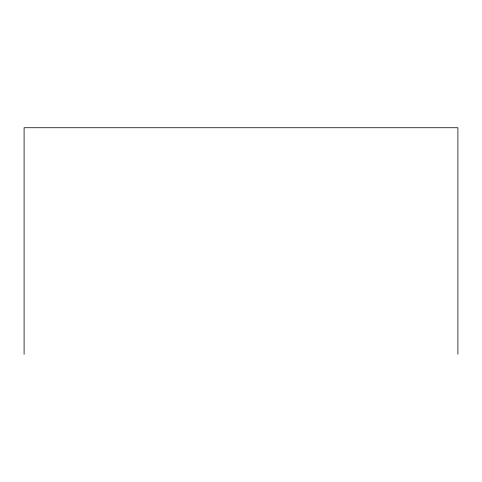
<?xml version="1.0" encoding="UTF-8"?>
<svg xmlns="http://www.w3.org/2000/svg" width="482" height="482" viewBox="0 0 482 482"><rect width="100%" height="100%" fill="white"/><g stroke="black" fill="none" stroke-linecap="round" stroke-linejoin="round"><path stroke-width="0.72" d="M457.9 354.27L457.9 127.73L24.1 127.73L24.1 354.27"/></g></svg>
